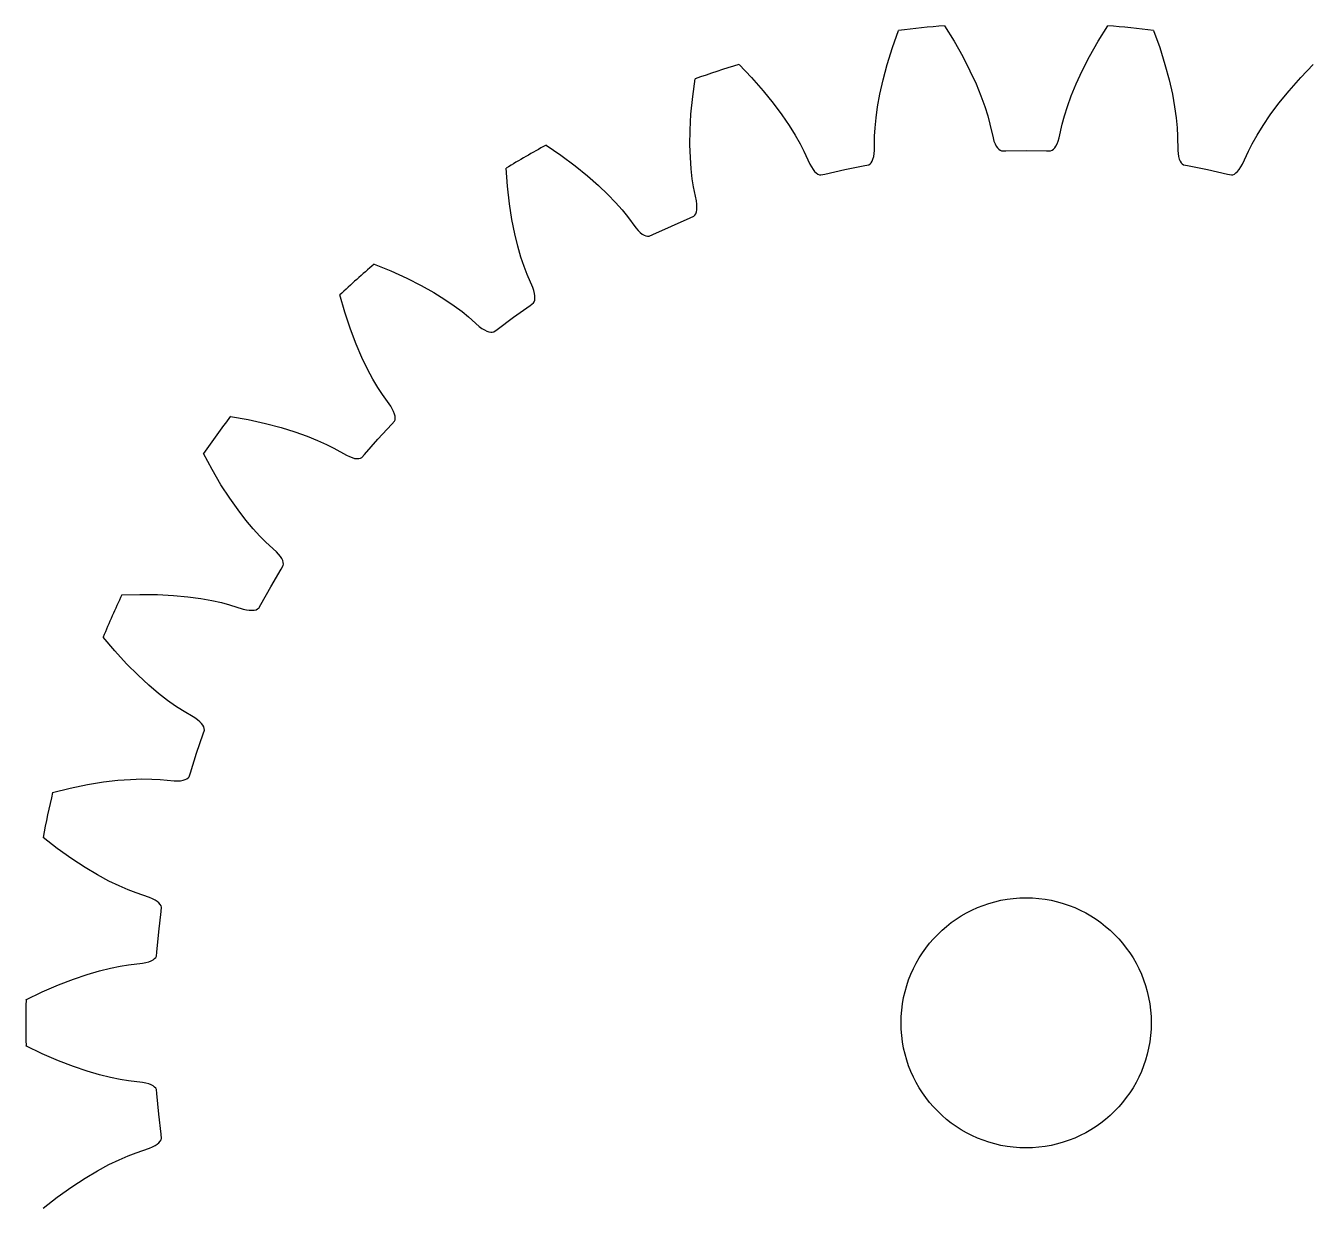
# Model space of a CAD drawing. Extents: x -16 to 23.7, y -15.9 to 15.9.
# Drawn here: x -16 to 4.59, y -2.97 to 15.95 of the extents above; entities that cross this region are included whole.
import ezdxf

# ---------------------------------------------------------------- set-up
doc = ezdxf.new("R2010")
doc.units = 0

msp = doc.modelspace()

# ---------------------------------------------------------------- linework, layer by layer
msp.add_circle((0, 0), 2)
msp.add_circle((0, 0), 2)
at = {"layer": 'layer1'}
for p, q in [((-2.136, 15.598), (-2.039, 15.87)), ((-1.305, 15.947), (-1.153, 15.702)), ((1.153, 15.702), (1.305, 15.947)), ((2.039, 15.87), (2.136, 15.598)), ((-1.153, 15.702), (-1.014, 15.456)), ((1.014, 15.456), (1.153, 15.702)), ((-2.221, 15.329), (-2.136, 15.598)), ((-1.014, 15.456), (-0.898, 15.227)), ((0.898, 15.227), (1.014, 15.456)), ((2.136, 15.598), (2.221, 15.329)), ((-4.592, 15.327), (-4.393, 15.119)), ((-2.288, 15.081), (-2.221, 15.329)), ((2.221, 15.329), (2.288, 15.081)), ((4.393, 15.119), (4.592, 15.327)), ((-5.333, 14.813), (-5.293, 15.099)), ((-4.393, 15.119), (-4.206, 14.907)), ((-2.339, 14.855), (-2.288, 15.081)), ((-0.898, 15.227), (-0.801, 15.016)), ((0.801, 15.016), (0.898, 15.227)), ((2.288, 15.081), (2.339, 14.855)), ((4.206, 14.907), (4.393, 15.119)), ((-4.206, 14.907), (-4.044, 14.708)), ((-2.375, 14.652), (-2.339, 14.855)), ((-0.801, 15.016), (-0.723, 14.826)), ((0.723, 14.826), (0.801, 15.016)), ((2.339, 14.855), (2.375, 14.652)), ((4.044, 14.708), (4.206, 14.907)), ((-5.36, 14.532), (-5.333, 14.813)), ((-4.044, 14.708), (-3.905, 14.522)), ((-2.4, 14.472), (-2.375, 14.652)), ((-0.723, 14.826), (-0.661, 14.655)), ((-0.661, 14.655), (-0.614, 14.504)), ((0.614, 14.504), (0.661, 14.655)), ((0.661, 14.655), (0.723, 14.826)), ((2.375, 14.652), (2.4, 14.472)), ((3.905, 14.522), (4.044, 14.708)), ((-5.373, 14.276), (-5.36, 14.532)), ((-3.905, 14.522), (-3.789, 14.351)), ((-2.416, 14.315), (-2.4, 14.472)), ((-0.614, 14.504), (-0.579, 14.375)), ((0.579, 14.375), (0.614, 14.504)), ((2.4, 14.472), (2.416, 14.315)), ((3.789, 14.351), (3.905, 14.522)), ((-5.376, 14.044), (-5.373, 14.276)), ((-3.789, 14.351), (-3.694, 14.197)), ((-2.423, 14.182), (-2.416, 14.315)), ((-0.579, 14.375), (-0.529, 14.153)), ((0.529, 14.153), (0.579, 14.375)), ((2.416, 14.315), (2.423, 14.182)), ((3.694, 14.197), (3.789, 14.351)), ((-7.679, 14.037), (-7.44, 13.875)), ((-5.37, 13.838), (-5.376, 14.044)), ((-3.694, 14.197), (-3.616, 14.06)), ((-3.616, 14.06), (-3.555, 13.941)), ((-2.425, 13.954), (-2.423, 14.182)), ((-0.529, 14.153), (-0.514, 14.102)), ((-0.514, 14.102), (-0.496, 14.059)), ((-0.496, 14.059), (-0.477, 14.023)), ((-0.477, 14.023), (-0.457, 13.993)), ((0.457, 13.993), (0.477, 14.023)), ((0.477, 14.023), (0.496, 14.059)), ((0.496, 14.059), (0.514, 14.102)), ((0.514, 14.102), (0.529, 14.153)), ((2.423, 14.182), (2.425, 13.954)), ((3.555, 13.941), (3.616, 14.06)), ((3.616, 14.06), (3.694, 14.197)), ((-7.44, 13.875), (-7.213, 13.707)), ((-5.357, 13.657), (-5.37, 13.838)), ((-3.555, 13.941), (-3.46, 13.733)), ((-2.462, 13.782), (-2.449, 13.815)), ((-2.449, 13.815), (-2.438, 13.855)), ((-2.438, 13.855), (-2.43, 13.901)), ((-2.43, 13.901), (-2.425, 13.954)), ((-0.457, 13.993), (-0.436, 13.971)), ((-0.436, 13.971), (-0.414, 13.955)), ((-0.414, 13.955), (-0.392, 13.947)), ((-0.392, 13.947), (-0.327, 13.946)), ((-0.327, 13.946), (0, 13.95)), ((0, 13.95), (0.327, 13.946)), ((0.327, 13.946), (0.392, 13.947)), ((0.392, 13.947), (0.414, 13.955)), ((0.414, 13.955), (0.436, 13.971)), ((0.436, 13.971), (0.457, 13.993)), ((2.425, 13.954), (2.43, 13.901)), ((2.43, 13.901), (2.438, 13.855)), ((2.438, 13.855), (2.449, 13.815)), ((2.449, 13.815), (2.462, 13.782)), ((3.46, 13.733), (3.555, 13.941)), ((-8.296, 13.381), (-8.317, 13.668)), ((-7.213, 13.707), (-7.013, 13.545)), ((-5.339, 13.5), (-5.357, 13.657)), ((-3.46, 13.733), (-3.434, 13.688)), ((-3.434, 13.688), (-3.408, 13.649)), ((-3.408, 13.649), (-3.382, 13.617)), ((-3.382, 13.617), (-3.356, 13.592)), ((-3.356, 13.592), (-3.331, 13.575)), ((-3.22, 13.573), (-2.9, 13.645)), ((-2.9, 13.645), (-2.58, 13.709)), ((-2.58, 13.709), (-2.516, 13.723)), ((-2.516, 13.723), (-2.496, 13.736)), ((-2.496, 13.736), (-2.478, 13.756)), ((-2.478, 13.756), (-2.462, 13.782)), ((2.462, 13.782), (2.478, 13.756)), ((2.478, 13.756), (2.496, 13.736)), ((2.496, 13.736), (2.516, 13.723)), ((2.516, 13.723), (2.58, 13.709)), ((2.58, 13.709), (2.9, 13.645)), ((2.9, 13.645), (3.22, 13.573)), ((3.331, 13.575), (3.356, 13.592)), ((3.356, 13.592), (3.382, 13.617)), ((3.382, 13.617), (3.408, 13.649)), ((3.408, 13.649), (3.434, 13.688)), ((3.434, 13.688), (3.46, 13.733)), ((-7.013, 13.545), (-6.839, 13.392)), ((-6.839, 13.392), (-6.69, 13.25)), ((-5.318, 13.368), (-5.339, 13.5)), ((-3.331, 13.575), (-3.307, 13.564)), ((-3.307, 13.564), (-3.283, 13.56)), ((-3.283, 13.56), (-3.22, 13.573)), ((3.22, 13.573), (3.283, 13.56)), ((3.283, 13.56), (3.307, 13.564)), ((3.307, 13.564), (3.331, 13.575)), ((-8.264, 13.1), (-8.296, 13.381)), ((-6.69, 13.25), (-6.565, 13.119)), ((-5.273, 13.145), (-5.318, 13.368)), ((-8.224, 12.846), (-8.264, 13.1)), ((-6.565, 13.119), (-6.46, 13.001)), ((-6.46, 13.001), (-6.376, 12.897)), ((-5.274, 12.969), (-5.268, 13.004)), ((-5.267, 13.092), (-5.273, 13.145)), ((-5.268, 13.004), (-5.265, 13.045)), ((-5.265, 13.045), (-5.267, 13.092)), ((-8.178, 12.619), (-8.224, 12.846)), ((-6.376, 12.897), (-6.24, 12.714)), ((-5.674, 12.744), (-5.374, 12.874)), ((-5.374, 12.874), (-5.314, 12.9)), ((-5.314, 12.9), (-5.298, 12.917)), ((-5.298, 12.917), (-5.284, 12.94)), ((-5.284, 12.94), (-5.274, 12.969)), ((-8.13, 12.419), (-8.178, 12.619)), ((-6.24, 12.714), (-6.205, 12.674)), ((-6.205, 12.674), (-6.172, 12.642)), ((-6.172, 12.642), (-6.139, 12.616)), ((-6.139, 12.616), (-6.109, 12.597)), ((-6.109, 12.597), (-6.081, 12.585)), ((-6.081, 12.585), (-6.054, 12.58)), ((-6.054, 12.58), (-6.031, 12.581)), ((-6.031, 12.581), (-5.971, 12.607)), ((-5.971, 12.607), (-5.674, 12.744)), ((-8.079, 12.245), (-8.13, 12.419)), ((-8.029, 12.095), (-8.079, 12.245)), ((-10.429, 12.134), (-10.162, 12.025)), ((-10.162, 12.025), (-9.905, 11.908)), ((-7.981, 11.97), (-8.029, 12.095)), ((-7.89, 11.761), (-7.981, 11.97)), ((-9.905, 11.908), (-9.676, 11.791)), ((-9.676, 11.791), (-9.474, 11.678)), ((-7.874, 11.711), (-7.89, 11.761)), ((-10.897, 11.364), (-10.977, 11.641)), ((-9.474, 11.678), (-9.299, 11.569)), ((-9.299, 11.569), (-9.149, 11.468)), ((-7.88, 11.514), (-7.868, 11.533)), ((-7.862, 11.666), (-7.874, 11.711)), ((-7.868, 11.533), (-7.859, 11.559)), ((-7.856, 11.625), (-7.862, 11.666)), ((-7.859, 11.559), (-7.855, 11.589)), ((-7.855, 11.589), (-7.856, 11.625)), ((-10.807, 11.096), (-10.897, 11.364)), ((-9.149, 11.468), (-9.022, 11.374)), ((-9.022, 11.374), (-8.918, 11.29)), ((-8.2, 11.286), (-7.933, 11.475)), ((-7.933, 11.475), (-7.88, 11.514)), ((-8.918, 11.29), (-8.747, 11.139)), ((-8.747, 11.139), (-8.705, 11.107)), ((-8.462, 11.09), (-8.2, 11.286)), ((-10.715, 10.856), (-10.807, 11.096)), ((-8.705, 11.107), (-8.665, 11.082)), ((-8.665, 11.082), (-8.628, 11.064)), ((-8.628, 11.064), (-8.595, 11.052)), ((-8.595, 11.052), (-8.564, 11.046)), ((-8.564, 11.046), (-8.538, 11.046)), ((-8.538, 11.046), (-8.515, 11.053)), ((-8.515, 11.053), (-8.462, 11.09)), ((-10.623, 10.643), (-10.715, 10.856)), ((-10.534, 10.457), (-10.623, 10.643)), ((-10.448, 10.297), (-10.534, 10.457)), ((-10.368, 10.161), (-10.448, 10.297)), ((-10.296, 10.049), (-10.368, 10.161)), ((-10.163, 9.863), (-10.296, 10.049)), ((-12.724, 9.7), (-12.44, 9.649)), ((-10.137, 9.818), (-10.163, 9.863)), ((-10.116, 9.776), (-10.137, 9.818)), ((-10.102, 9.737), (-10.116, 9.776)), ((-10.093, 9.703), (-10.102, 9.737)), ((-10.091, 9.672), (-10.093, 9.703)), ((-12.44, 9.649), (-12.164, 9.588)), ((-12.164, 9.588), (-11.916, 9.522)), ((-11.916, 9.522), (-11.695, 9.453)), ((-10.367, 9.334), (-10.145, 9.575)), ((-10.145, 9.575), (-10.102, 9.624)), ((-10.102, 9.624), (-10.094, 9.646)), ((-10.094, 9.646), (-10.091, 9.672)), ((-11.695, 9.453), (-11.501, 9.383)), ((-11.501, 9.383), (-11.333, 9.315)), ((-11.333, 9.315), (-11.189, 9.249)), ((-10.583, 9.089), (-10.367, 9.334)), ((-13.021, 8.85), (-13.157, 9.104)), ((-11.189, 9.249), (-11.07, 9.189)), ((-11.07, 9.189), (-10.872, 9.077)), ((-10.872, 9.077), (-10.824, 9.055)), ((-10.627, 9.041), (-10.583, 9.089)), ((-10.824, 9.055), (-10.78, 9.039)), ((-10.78, 9.039), (-10.74, 9.028)), ((-10.74, 9.028), (-10.705, 9.024)), ((-10.705, 9.024), (-10.674, 9.024)), ((-10.674, 9.024), (-10.648, 9.03)), ((-10.648, 9.03), (-10.627, 9.041)), ((-12.878, 8.606), (-13.021, 8.85)), ((-12.738, 8.391), (-12.878, 8.606)), ((-12.604, 8.202), (-12.738, 8.391)), ((-12.478, 8.039), (-12.604, 8.202)), ((-12.361, 7.9), (-12.478, 8.039)), ((-12.254, 7.784), (-12.361, 7.9)), ((-12.16, 7.689), (-12.254, 7.784)), ((-11.992, 7.535), (-12.16, 7.689)), ((-11.956, 7.496), (-11.992, 7.535)), ((-11.927, 7.459), (-11.956, 7.496)), ((-11.905, 7.424), (-11.927, 7.459)), ((-11.89, 7.392), (-11.905, 7.424)), ((-12.081, 6.975), (-11.914, 7.256)), ((-11.914, 7.256), (-11.882, 7.313)), ((-11.881, 7.363), (-11.89, 7.392)), ((-11.882, 7.313), (-11.878, 7.336)), ((-11.878, 7.336), (-11.881, 7.363)), ((-14.463, 6.843), (-14.175, 6.852)), ((-14.175, 6.852), (-13.892, 6.849)), ((-13.892, 6.849), (-13.636, 6.836)), ((-13.636, 6.836), (-13.405, 6.815)), ((-13.405, 6.815), (-13.201, 6.787)), ((-12.241, 6.69), (-12.081, 6.975)), ((-13.201, 6.787), (-13.022, 6.755)), ((-13.022, 6.755), (-12.868, 6.721)), ((-12.868, 6.721), (-12.739, 6.687)), ((-12.739, 6.687), (-12.521, 6.618)), ((-12.521, 6.618), (-12.47, 6.606)), ((-12.47, 6.606), (-12.424, 6.6)), ((-12.424, 6.6), (-12.382, 6.598)), ((-12.382, 6.598), (-12.347, 6.601)), ((-12.347, 6.601), (-12.317, 6.608)), ((-12.317, 6.608), (-12.293, 6.619)), ((-12.293, 6.619), (-12.274, 6.634)), ((-12.274, 6.634), (-12.241, 6.69)), ((-14.577, 5.949), (-14.763, 6.169)), ((-14.386, 5.741), (-14.577, 5.949)), ((-14.204, 5.559), (-14.386, 5.741)), ((-14.034, 5.402), (-14.204, 5.559)), ((-13.877, 5.269), (-14.034, 5.402)), ((-13.733, 5.157), (-13.877, 5.269)), ((-13.605, 5.066), (-13.733, 5.157)), ((-13.493, 4.993), (-13.605, 5.066)), ((-13.297, 4.877), (-13.493, 4.993)), ((-13.254, 4.846), (-13.297, 4.877)), ((-13.218, 4.816), (-13.254, 4.846)), ((-13.189, 4.787), (-13.218, 4.816)), ((-13.167, 4.759), (-13.189, 4.787)), ((-13.152, 4.732), (-13.167, 4.759)), ((-13.267, 4.311), (-13.163, 4.621)), ((-13.163, 4.621), (-13.143, 4.683)), ((-13.144, 4.706), (-13.152, 4.732)), ((-13.143, 4.683), (-13.144, 4.706)), ((-13.365, 3.999), (-13.267, 4.311)), ((-13.421, 3.903), (-13.4, 3.918)), ((-13.4, 3.918), (-13.385, 3.937)), ((-13.385, 3.937), (-13.365, 3.999)), ((-15.57, 3.686), (-15.29, 3.755)), ((-15.29, 3.755), (-15.013, 3.811)), ((-15.013, 3.811), (-14.759, 3.852)), ((-14.759, 3.852), (-14.529, 3.879)), ((-14.529, 3.879), (-14.323, 3.894)), ((-14.323, 3.894), (-14.142, 3.9)), ((-14.142, 3.9), (-13.984, 3.899)), ((-13.984, 3.899), (-13.851, 3.892)), ((-13.851, 3.892), (-13.624, 3.87)), ((-13.624, 3.87), (-13.571, 3.869)), ((-13.571, 3.869), (-13.524, 3.873)), ((-13.524, 3.873), (-13.484, 3.879)), ((-13.484, 3.879), (-13.449, 3.89)), ((-13.449, 3.89), (-13.421, 3.903)), ((-15.495, 2.788), (-15.723, 2.965)), ((-15.265, 2.624), (-15.495, 2.788)), ((-15.05, 2.484), (-15.265, 2.624)), ((-14.85, 2.366), (-15.05, 2.484)), ((-14.669, 2.268), (-14.85, 2.366)), ((-14.506, 2.189), (-14.669, 2.268)), ((-14.361, 2.126), (-14.506, 2.189)), ((-14.236, 2.078), (-14.361, 2.126)), ((-14.02, 2.006), (-14.236, 2.078)), ((-13.972, 1.985), (-14.02, 2.006)), ((-13.93, 1.963), (-13.972, 1.985)), ((-13.896, 1.94), (-13.93, 1.963)), ((-13.869, 1.917), (-13.896, 1.94)), ((-13.848, 1.894), (-13.869, 1.917)), ((-13.835, 1.871), (-13.848, 1.894)), ((-13.829, 1.848), (-13.835, 1.871)), ((-13.874, 1.458), (-13.836, 1.783)), ((-13.836, 1.783), (-13.829, 1.848)), ((-13.904, 1.132), (-13.874, 1.458)), ((-13.94, 1.027), (-13.922, 1.047)), ((-13.922, 1.047), (-13.911, 1.068)), ((-13.911, 1.068), (-13.904, 1.132)), ((-15.018, 0.773), (-14.82, 0.831)), ((-14.82, 0.831), (-14.644, 0.874)), ((-14.644, 0.874), (-14.489, 0.906)), ((-14.489, 0.906), (-14.357, 0.927)), ((-14.357, 0.927), (-14.131, 0.953)), ((-14.131, 0.953), (-14.079, 0.963)), ((-14.079, 0.963), (-14.034, 0.976)), ((-14.034, 0.976), (-13.996, 0.991)), ((-13.996, 0.991), (-13.964, 1.008)), ((-13.964, 1.008), (-13.94, 1.027)), ((-15.477, 0.607), (-15.237, 0.699)), ((-15.237, 0.699), (-15.018, 0.773)), ((-15.996, 0.369), (-15.736, 0.494)), ((-15.736, 0.494), (-15.477, 0.607)), ((-15.736, -0.494), (-15.996, -0.369)), ((-15.477, -0.607), (-15.736, -0.494)), ((-15.237, -0.699), (-15.477, -0.607)), ((-15.018, -0.773), (-15.237, -0.699)), ((-14.82, -0.831), (-15.018, -0.773)), ((-14.644, -0.874), (-14.82, -0.831)), ((-14.489, -0.906), (-14.644, -0.874)), ((-14.357, -0.927), (-14.489, -0.906)), ((-14.131, -0.953), (-14.357, -0.927)), ((-14.079, -0.963), (-14.131, -0.953)), ((-14.034, -0.976), (-14.079, -0.963)), ((-13.996, -0.991), (-14.034, -0.976)), ((-13.964, -1.008), (-13.996, -0.991)), ((-13.94, -1.027), (-13.964, -1.008)), ((-13.922, -1.047), (-13.94, -1.027)), ((-13.911, -1.068), (-13.922, -1.047)), ((-13.904, -1.132), (-13.911, -1.068)), ((-13.874, -1.458), (-13.904, -1.132)), ((-13.836, -1.783), (-13.874, -1.458)), ((-13.829, -1.848), (-13.836, -1.783)), ((-13.835, -1.871), (-13.829, -1.848)), ((-14.236, -2.078), (-14.02, -2.006)), ((-14.02, -2.006), (-13.972, -1.985)), ((-13.972, -1.985), (-13.93, -1.963)), ((-13.93, -1.963), (-13.896, -1.94)), ((-13.896, -1.94), (-13.869, -1.917)), ((-13.869, -1.917), (-13.848, -1.894)), ((-13.848, -1.894), (-13.835, -1.871)), ((-14.669, -2.268), (-14.506, -2.189)), ((-14.506, -2.189), (-14.361, -2.126)), ((-14.361, -2.126), (-14.236, -2.078)), ((-15.05, -2.484), (-14.85, -2.366)), ((-14.85, -2.366), (-14.669, -2.268)), ((-15.495, -2.788), (-15.265, -2.624)), ((-15.265, -2.624), (-15.05, -2.484)), ((-15.723, -2.965), (-15.495, -2.788))]:
    msp.add_line(p, q, dxfattribs=at)
for start, end in [(94.68, 97.32), (82.68, 85.32), (106.68, 109.32), (118.68, 121.32), (130.68, 133.32), (142.68, 145.32), (154.68, 157.32), (166.68, 169.32), (178.68, 181.32)]:
    msp.add_arc((0, 0), 16, start, end, dxfattribs=at)
at = {"layer": 'layer3'}
for p, q in [((-2.136, 15.598), (-2.039, 15.87)), ((-1.305, 15.947), (-1.153, 15.702)), ((1.153, 15.702), (1.305, 15.947)), ((2.039, 15.87), (2.136, 15.598)), ((-1.153, 15.702), (-1.014, 15.456)), ((1.014, 15.456), (1.153, 15.702)), ((-2.221, 15.329), (-2.136, 15.598)), ((-1.014, 15.456), (-0.898, 15.227)), ((0.898, 15.227), (1.014, 15.456)), ((2.136, 15.598), (2.221, 15.329)), ((-4.592, 15.327), (-4.393, 15.119)), ((-2.288, 15.081), (-2.221, 15.329)), ((2.221, 15.329), (2.288, 15.081)), ((4.393, 15.119), (4.592, 15.327)), ((-5.333, 14.813), (-5.293, 15.099)), ((-4.393, 15.119), (-4.206, 14.907)), ((-2.339, 14.855), (-2.288, 15.081)), ((-0.898, 15.227), (-0.801, 15.016)), ((0.801, 15.016), (0.898, 15.227)), ((2.288, 15.081), (2.339, 14.855)), ((4.206, 14.907), (4.393, 15.119)), ((-4.206, 14.907), (-4.044, 14.708)), ((-2.375, 14.652), (-2.339, 14.855)), ((-0.801, 15.016), (-0.723, 14.826)), ((0.723, 14.826), (0.801, 15.016)), ((2.339, 14.855), (2.375, 14.652)), ((4.044, 14.708), (4.206, 14.907)), ((-5.36, 14.532), (-5.333, 14.813)), ((-4.044, 14.708), (-3.905, 14.522)), ((-2.4, 14.472), (-2.375, 14.652)), ((-0.723, 14.826), (-0.661, 14.655)), ((-0.661, 14.655), (-0.614, 14.504)), ((0.614, 14.504), (0.661, 14.655)), ((0.661, 14.655), (0.723, 14.826)), ((2.375, 14.652), (2.4, 14.472)), ((3.905, 14.522), (4.044, 14.708)), ((-5.373, 14.276), (-5.36, 14.532)), ((-3.905, 14.522), (-3.789, 14.351)), ((-2.416, 14.315), (-2.4, 14.472)), ((-0.614, 14.504), (-0.579, 14.375)), ((0.579, 14.375), (0.614, 14.504)), ((2.4, 14.472), (2.416, 14.315)), ((3.789, 14.351), (3.905, 14.522)), ((-5.376, 14.044), (-5.373, 14.276)), ((-3.789, 14.351), (-3.694, 14.197)), ((-2.423, 14.182), (-2.416, 14.315)), ((-0.579, 14.375), (-0.529, 14.153)), ((0.529, 14.153), (0.579, 14.375)), ((2.416, 14.315), (2.423, 14.182)), ((3.694, 14.197), (3.789, 14.351)), ((-7.679, 14.037), (-7.44, 13.875)), ((-5.37, 13.838), (-5.376, 14.044)), ((-3.694, 14.197), (-3.616, 14.06)), ((-3.616, 14.06), (-3.555, 13.941)), ((-2.425, 13.954), (-2.423, 14.182)), ((-0.529, 14.153), (-0.514, 14.102)), ((-0.514, 14.102), (-0.496, 14.059)), ((-0.496, 14.059), (-0.477, 14.023)), ((-0.477, 14.023), (-0.457, 13.993)), ((0.457, 13.993), (0.477, 14.023)), ((0.477, 14.023), (0.496, 14.059)), ((0.496, 14.059), (0.514, 14.102)), ((0.514, 14.102), (0.529, 14.153)), ((2.423, 14.182), (2.425, 13.954)), ((3.555, 13.941), (3.616, 14.06)), ((3.616, 14.06), (3.694, 14.197)), ((-7.44, 13.875), (-7.213, 13.707)), ((-5.357, 13.657), (-5.37, 13.838)), ((-3.555, 13.941), (-3.46, 13.733)), ((-2.462, 13.782), (-2.449, 13.815)), ((-2.449, 13.815), (-2.438, 13.855)), ((-2.438, 13.855), (-2.43, 13.901)), ((-2.43, 13.901), (-2.425, 13.954)), ((-0.457, 13.993), (-0.436, 13.971)), ((-0.436, 13.971), (-0.414, 13.955)), ((-0.414, 13.955), (-0.392, 13.947)), ((-0.392, 13.947), (-0.327, 13.946)), ((-0.327, 13.946), (0, 13.95)), ((0, 13.95), (0.327, 13.946)), ((0.327, 13.946), (0.392, 13.947)), ((0.392, 13.947), (0.414, 13.955)), ((0.414, 13.955), (0.436, 13.971)), ((0.436, 13.971), (0.457, 13.993)), ((2.425, 13.954), (2.43, 13.901)), ((2.43, 13.901), (2.438, 13.855)), ((2.438, 13.855), (2.449, 13.815)), ((2.449, 13.815), (2.462, 13.782)), ((3.46, 13.733), (3.555, 13.941)), ((-8.296, 13.381), (-8.317, 13.668)), ((-7.213, 13.707), (-7.013, 13.545)), ((-5.339, 13.5), (-5.357, 13.657)), ((-3.46, 13.733), (-3.434, 13.688)), ((-3.434, 13.688), (-3.408, 13.649)), ((-3.408, 13.649), (-3.382, 13.617)), ((-3.382, 13.617), (-3.356, 13.592)), ((-3.356, 13.592), (-3.331, 13.575)), ((-3.22, 13.573), (-2.9, 13.645)), ((-2.9, 13.645), (-2.58, 13.709)), ((-2.58, 13.709), (-2.516, 13.723)), ((-2.516, 13.723), (-2.496, 13.736)), ((-2.496, 13.736), (-2.478, 13.756)), ((-2.478, 13.756), (-2.462, 13.782)), ((2.462, 13.782), (2.478, 13.756)), ((2.478, 13.756), (2.496, 13.736)), ((2.496, 13.736), (2.516, 13.723)), ((2.516, 13.723), (2.58, 13.709)), ((2.58, 13.709), (2.9, 13.645)), ((2.9, 13.645), (3.22, 13.573)), ((3.331, 13.575), (3.356, 13.592)), ((3.356, 13.592), (3.382, 13.617)), ((3.382, 13.617), (3.408, 13.649)), ((3.408, 13.649), (3.434, 13.688)), ((3.434, 13.688), (3.46, 13.733)), ((-7.013, 13.545), (-6.839, 13.392)), ((-6.839, 13.392), (-6.69, 13.25)), ((-5.318, 13.368), (-5.339, 13.5)), ((-3.331, 13.575), (-3.307, 13.564)), ((-3.307, 13.564), (-3.283, 13.56)), ((-3.283, 13.56), (-3.22, 13.573)), ((3.22, 13.573), (3.283, 13.56)), ((3.283, 13.56), (3.307, 13.564)), ((3.307, 13.564), (3.331, 13.575)), ((-8.264, 13.1), (-8.296, 13.381)), ((-6.69, 13.25), (-6.565, 13.119)), ((-5.273, 13.145), (-5.318, 13.368)), ((-8.224, 12.846), (-8.264, 13.1)), ((-6.565, 13.119), (-6.46, 13.001)), ((-6.46, 13.001), (-6.376, 12.897)), ((-5.274, 12.969), (-5.268, 13.004)), ((-5.267, 13.092), (-5.273, 13.145)), ((-5.268, 13.004), (-5.265, 13.045)), ((-5.265, 13.045), (-5.267, 13.092)), ((-8.178, 12.619), (-8.224, 12.846)), ((-6.376, 12.897), (-6.24, 12.714)), ((-5.674, 12.744), (-5.374, 12.874)), ((-5.374, 12.874), (-5.314, 12.9)), ((-5.314, 12.9), (-5.298, 12.917)), ((-5.298, 12.917), (-5.284, 12.94)), ((-5.284, 12.94), (-5.274, 12.969)), ((-8.13, 12.419), (-8.178, 12.619)), ((-6.24, 12.714), (-6.205, 12.674)), ((-6.205, 12.674), (-6.172, 12.642)), ((-6.172, 12.642), (-6.139, 12.616)), ((-6.139, 12.616), (-6.109, 12.597)), ((-6.109, 12.597), (-6.081, 12.585)), ((-6.081, 12.585), (-6.054, 12.58)), ((-6.054, 12.58), (-6.031, 12.581)), ((-6.031, 12.581), (-5.971, 12.607)), ((-5.971, 12.607), (-5.674, 12.744)), ((-8.079, 12.245), (-8.13, 12.419)), ((-8.029, 12.095), (-8.079, 12.245)), ((-10.429, 12.134), (-10.162, 12.025)), ((-10.162, 12.025), (-9.905, 11.908)), ((-7.981, 11.97), (-8.029, 12.095)), ((-7.89, 11.761), (-7.981, 11.97)), ((-9.905, 11.908), (-9.676, 11.791)), ((-9.676, 11.791), (-9.474, 11.678)), ((-7.874, 11.711), (-7.89, 11.761)), ((-10.897, 11.364), (-10.977, 11.641)), ((-9.474, 11.678), (-9.299, 11.569)), ((-9.299, 11.569), (-9.149, 11.468)), ((-7.88, 11.514), (-7.868, 11.533)), ((-7.862, 11.666), (-7.874, 11.711)), ((-7.868, 11.533), (-7.859, 11.559)), ((-7.856, 11.625), (-7.862, 11.666)), ((-7.859, 11.559), (-7.855, 11.589)), ((-7.855, 11.589), (-7.856, 11.625)), ((-10.807, 11.096), (-10.897, 11.364)), ((-9.149, 11.468), (-9.022, 11.374)), ((-9.022, 11.374), (-8.918, 11.29)), ((-8.2, 11.286), (-7.933, 11.475)), ((-7.933, 11.475), (-7.88, 11.514)), ((-8.918, 11.29), (-8.747, 11.139)), ((-8.747, 11.139), (-8.705, 11.107)), ((-8.462, 11.09), (-8.2, 11.286)), ((-10.715, 10.856), (-10.807, 11.096)), ((-8.705, 11.107), (-8.665, 11.082)), ((-8.665, 11.082), (-8.628, 11.064)), ((-8.628, 11.064), (-8.595, 11.052)), ((-8.595, 11.052), (-8.564, 11.046)), ((-8.564, 11.046), (-8.538, 11.046)), ((-8.538, 11.046), (-8.515, 11.053)), ((-8.515, 11.053), (-8.462, 11.09)), ((-10.623, 10.643), (-10.715, 10.856)), ((-10.534, 10.457), (-10.623, 10.643)), ((-10.448, 10.297), (-10.534, 10.457)), ((-10.368, 10.161), (-10.448, 10.297)), ((-10.296, 10.049), (-10.368, 10.161)), ((-10.163, 9.863), (-10.296, 10.049)), ((-12.724, 9.7), (-12.44, 9.649)), ((-10.137, 9.818), (-10.163, 9.863)), ((-10.116, 9.776), (-10.137, 9.818)), ((-10.102, 9.737), (-10.116, 9.776)), ((-10.093, 9.703), (-10.102, 9.737)), ((-10.091, 9.672), (-10.093, 9.703)), ((-12.44, 9.649), (-12.164, 9.588)), ((-12.164, 9.588), (-11.916, 9.522)), ((-11.916, 9.522), (-11.695, 9.453)), ((-10.367, 9.334), (-10.145, 9.575)), ((-10.145, 9.575), (-10.102, 9.624)), ((-10.102, 9.624), (-10.094, 9.646)), ((-10.094, 9.646), (-10.091, 9.672)), ((-11.695, 9.453), (-11.501, 9.383)), ((-11.501, 9.383), (-11.333, 9.315)), ((-11.333, 9.315), (-11.189, 9.249)), ((-10.583, 9.089), (-10.367, 9.334)), ((-13.021, 8.85), (-13.157, 9.104)), ((-11.189, 9.249), (-11.07, 9.189)), ((-11.07, 9.189), (-10.872, 9.077)), ((-10.872, 9.077), (-10.824, 9.055)), ((-10.627, 9.041), (-10.583, 9.089)), ((-10.824, 9.055), (-10.78, 9.039)), ((-10.78, 9.039), (-10.74, 9.028)), ((-10.74, 9.028), (-10.705, 9.024)), ((-10.705, 9.024), (-10.674, 9.024)), ((-10.674, 9.024), (-10.648, 9.03)), ((-10.648, 9.03), (-10.627, 9.041)), ((-12.878, 8.606), (-13.021, 8.85)), ((-12.738, 8.391), (-12.878, 8.606)), ((-12.604, 8.202), (-12.738, 8.391)), ((-12.478, 8.039), (-12.604, 8.202)), ((-12.361, 7.9), (-12.478, 8.039)), ((-12.254, 7.784), (-12.361, 7.9)), ((-12.16, 7.689), (-12.254, 7.784)), ((-11.992, 7.535), (-12.16, 7.689)), ((-11.956, 7.496), (-11.992, 7.535)), ((-11.927, 7.459), (-11.956, 7.496)), ((-11.905, 7.424), (-11.927, 7.459)), ((-11.89, 7.392), (-11.905, 7.424)), ((-12.081, 6.975), (-11.914, 7.256)), ((-11.914, 7.256), (-11.882, 7.313)), ((-11.881, 7.363), (-11.89, 7.392)), ((-11.882, 7.313), (-11.878, 7.336)), ((-11.878, 7.336), (-11.881, 7.363)), ((-14.463, 6.843), (-14.175, 6.852)), ((-14.175, 6.852), (-13.892, 6.849)), ((-13.892, 6.849), (-13.636, 6.836)), ((-13.636, 6.836), (-13.405, 6.815)), ((-13.405, 6.815), (-13.201, 6.787)), ((-12.241, 6.69), (-12.081, 6.975)), ((-13.201, 6.787), (-13.022, 6.755)), ((-13.022, 6.755), (-12.868, 6.721)), ((-12.868, 6.721), (-12.739, 6.687)), ((-12.739, 6.687), (-12.521, 6.618)), ((-12.521, 6.618), (-12.47, 6.606)), ((-12.47, 6.606), (-12.424, 6.6)), ((-12.424, 6.6), (-12.382, 6.598)), ((-12.382, 6.598), (-12.347, 6.601)), ((-12.347, 6.601), (-12.317, 6.608)), ((-12.317, 6.608), (-12.293, 6.619)), ((-12.293, 6.619), (-12.274, 6.634)), ((-12.274, 6.634), (-12.241, 6.69)), ((-14.577, 5.949), (-14.763, 6.169)), ((-14.386, 5.741), (-14.577, 5.949)), ((-14.204, 5.559), (-14.386, 5.741)), ((-14.034, 5.402), (-14.204, 5.559)), ((-13.877, 5.269), (-14.034, 5.402)), ((-13.733, 5.157), (-13.877, 5.269)), ((-13.605, 5.066), (-13.733, 5.157)), ((-13.493, 4.993), (-13.605, 5.066)), ((-13.297, 4.877), (-13.493, 4.993)), ((-13.254, 4.846), (-13.297, 4.877)), ((-13.218, 4.816), (-13.254, 4.846)), ((-13.189, 4.787), (-13.218, 4.816)), ((-13.167, 4.759), (-13.189, 4.787)), ((-13.152, 4.732), (-13.167, 4.759)), ((-13.267, 4.311), (-13.163, 4.621)), ((-13.163, 4.621), (-13.143, 4.683)), ((-13.144, 4.706), (-13.152, 4.732)), ((-13.143, 4.683), (-13.144, 4.706)), ((-13.365, 3.999), (-13.267, 4.311)), ((-13.421, 3.903), (-13.4, 3.918)), ((-13.4, 3.918), (-13.385, 3.937)), ((-13.385, 3.937), (-13.365, 3.999)), ((-15.57, 3.686), (-15.29, 3.755)), ((-15.29, 3.755), (-15.013, 3.811)), ((-15.013, 3.811), (-14.759, 3.852)), ((-14.759, 3.852), (-14.529, 3.879)), ((-14.529, 3.879), (-14.323, 3.894)), ((-14.323, 3.894), (-14.142, 3.9)), ((-14.142, 3.9), (-13.984, 3.899)), ((-13.984, 3.899), (-13.851, 3.892)), ((-13.851, 3.892), (-13.624, 3.87)), ((-13.624, 3.87), (-13.571, 3.869)), ((-13.571, 3.869), (-13.524, 3.873)), ((-13.524, 3.873), (-13.484, 3.879)), ((-13.484, 3.879), (-13.449, 3.89)), ((-13.449, 3.89), (-13.421, 3.903)), ((-15.495, 2.788), (-15.723, 2.965)), ((-15.265, 2.624), (-15.495, 2.788)), ((-15.05, 2.484), (-15.265, 2.624)), ((-14.85, 2.366), (-15.05, 2.484)), ((-14.669, 2.268), (-14.85, 2.366)), ((-14.506, 2.189), (-14.669, 2.268)), ((-14.361, 2.126), (-14.506, 2.189)), ((-14.236, 2.078), (-14.361, 2.126)), ((-14.02, 2.006), (-14.236, 2.078)), ((-13.972, 1.985), (-14.02, 2.006)), ((-13.93, 1.963), (-13.972, 1.985)), ((-13.896, 1.94), (-13.93, 1.963)), ((-13.869, 1.917), (-13.896, 1.94)), ((-13.848, 1.894), (-13.869, 1.917)), ((-13.835, 1.871), (-13.848, 1.894)), ((-13.829, 1.848), (-13.835, 1.871)), ((-13.874, 1.458), (-13.836, 1.783)), ((-13.836, 1.783), (-13.829, 1.848)), ((-13.904, 1.132), (-13.874, 1.458)), ((-13.94, 1.027), (-13.922, 1.047)), ((-13.922, 1.047), (-13.911, 1.068)), ((-13.911, 1.068), (-13.904, 1.132)), ((-15.018, 0.773), (-14.82, 0.831)), ((-14.82, 0.831), (-14.644, 0.874)), ((-14.644, 0.874), (-14.489, 0.906)), ((-14.489, 0.906), (-14.357, 0.927)), ((-14.357, 0.927), (-14.131, 0.953)), ((-14.131, 0.953), (-14.079, 0.963)), ((-14.079, 0.963), (-14.034, 0.976)), ((-14.034, 0.976), (-13.996, 0.991)), ((-13.996, 0.991), (-13.964, 1.008)), ((-13.964, 1.008), (-13.94, 1.027)), ((-15.477, 0.607), (-15.237, 0.699)), ((-15.237, 0.699), (-15.018, 0.773)), ((-15.996, 0.369), (-15.736, 0.494)), ((-15.736, 0.494), (-15.477, 0.607)), ((-15.736, -0.494), (-15.996, -0.369)), ((-15.477, -0.607), (-15.736, -0.494)), ((-15.237, -0.699), (-15.477, -0.607)), ((-15.018, -0.773), (-15.237, -0.699)), ((-14.82, -0.831), (-15.018, -0.773)), ((-14.644, -0.874), (-14.82, -0.831)), ((-14.489, -0.906), (-14.644, -0.874)), ((-14.357, -0.927), (-14.489, -0.906)), ((-14.131, -0.953), (-14.357, -0.927)), ((-14.079, -0.963), (-14.131, -0.953)), ((-14.034, -0.976), (-14.079, -0.963)), ((-13.996, -0.991), (-14.034, -0.976)), ((-13.964, -1.008), (-13.996, -0.991)), ((-13.94, -1.027), (-13.964, -1.008)), ((-13.922, -1.047), (-13.94, -1.027)), ((-13.911, -1.068), (-13.922, -1.047)), ((-13.904, -1.132), (-13.911, -1.068)), ((-13.874, -1.458), (-13.904, -1.132)), ((-13.836, -1.783), (-13.874, -1.458)), ((-13.829, -1.848), (-13.836, -1.783)), ((-13.835, -1.871), (-13.829, -1.848)), ((-14.236, -2.078), (-14.02, -2.006)), ((-14.02, -2.006), (-13.972, -1.985)), ((-13.972, -1.985), (-13.93, -1.963)), ((-13.93, -1.963), (-13.896, -1.94)), ((-13.896, -1.94), (-13.869, -1.917)), ((-13.869, -1.917), (-13.848, -1.894)), ((-13.848, -1.894), (-13.835, -1.871)), ((-14.669, -2.268), (-14.506, -2.189)), ((-14.506, -2.189), (-14.361, -2.126)), ((-14.361, -2.126), (-14.236, -2.078)), ((-15.05, -2.484), (-14.85, -2.366)), ((-14.85, -2.366), (-14.669, -2.268)), ((-15.495, -2.788), (-15.265, -2.624)), ((-15.265, -2.624), (-15.05, -2.484)), ((-15.723, -2.965), (-15.495, -2.788))]:
    msp.add_line(p, q, dxfattribs=at)
for start, end in [(94.68, 97.32), (82.68, 85.32), (106.68, 109.32), (118.68, 121.32), (130.68, 133.32), (142.68, 145.32), (154.68, 157.32), (166.68, 169.32), (178.68, 181.32)]:
    msp.add_arc((0, 0), 16, start, end, dxfattribs=at)

doc.saveas('drawing.dxf')
